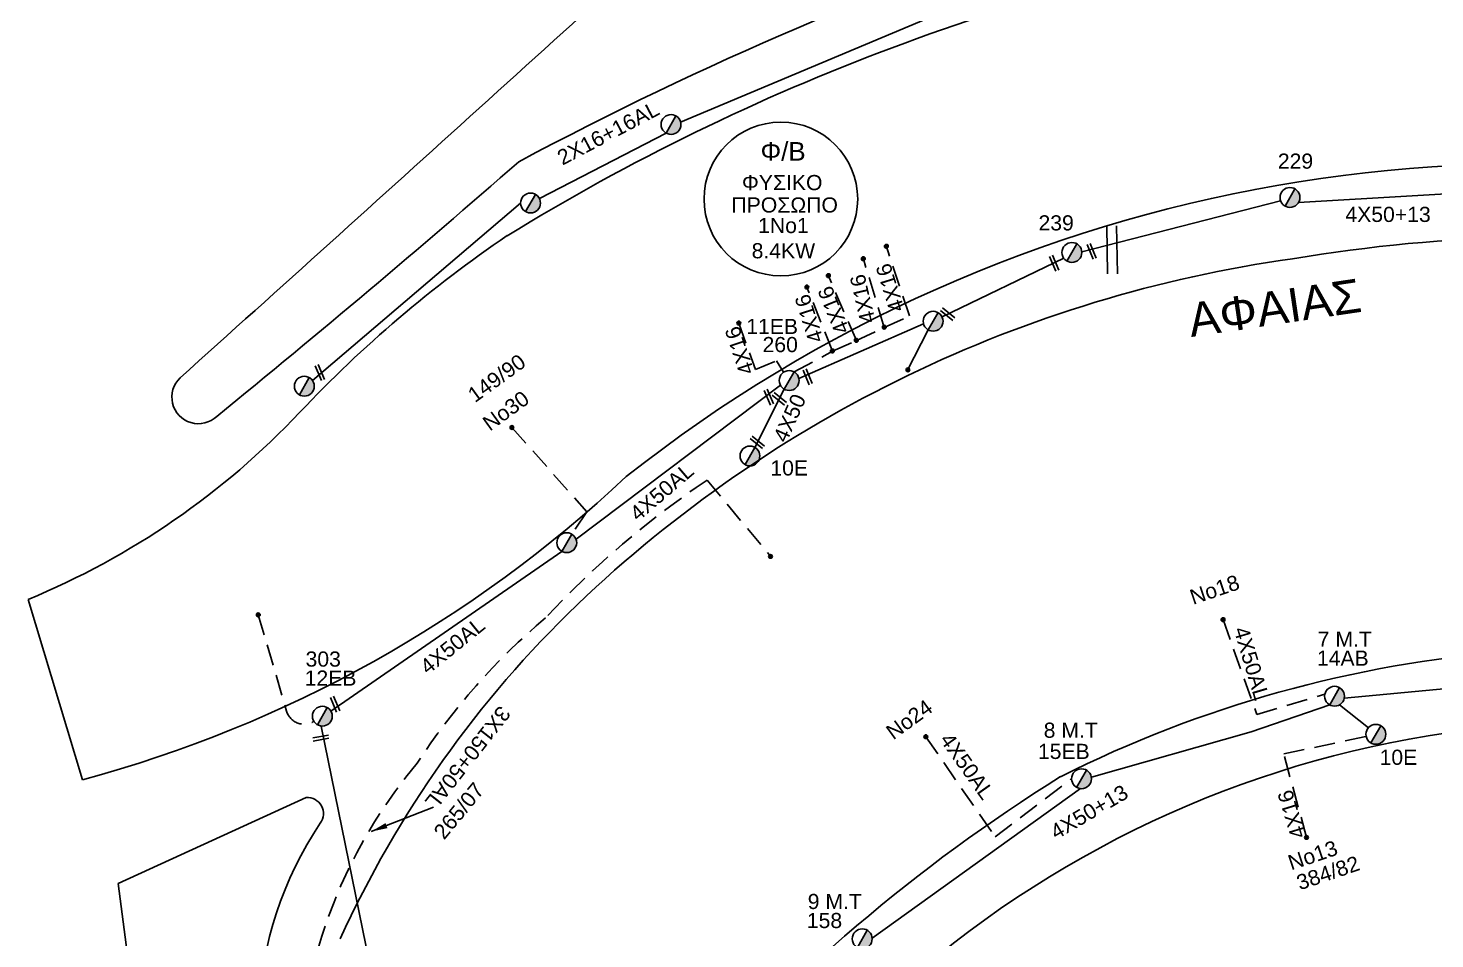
# Model space of a CAD drawing. Header units: millimetres. Extents: x 8791 to 11104, y 1833 to 2902.
# Drawn here: x 9328.4 to 9499.1, y 2542.6 to 2653.1 of the extents above; entities that cross this region are included whole.
import ezdxf
from ezdxf.enums import TextEntityAlignment as Align

# ---------------------------------------------------------------- set-up
doc = ezdxf.new("R2010")
doc.units = ezdxf.units.MM
doc.linetypes.add('DASHED', pattern=[19.05, 12.7, -6.35])
for name, color, linetype in [('Γέφυρες Εναερίου Δικτύου', 7, 'Continuous'), ('Γυμνά εναέρια ΧΤ (3Φ)   4x50AL', 7, 'Continuous'), ('Γυμνά εναέρια ΧΤ και ΦΟΠ (1Φ)   2x16+16AL', 7, 'Continuous'), ('Γυμνά εναέρια ΧΤ και ΦΟΠ (3Φ)   4x50+16AL', 7, 'Continuous'), ('Εναέρια παροχή ΧΤ 4x16', 7, 'SYN_LINE'), ('Επιγραφές - Σχήματα', 7, 'Continuous'), ('Καλώδια ΧΤ   3x150+50AL', 7, 'DASHED'), ('Καλώδια ΧΤ   3x150+50CU', 7, 'DASHED'), ('Καλώδια ΧΤ   4x50+13', 7, 'Continuous'), ('Μηχανική τομή', 7, 'Continuous'), ('Στύλος ΦΜ', 7, 'Continuous'), ('Στύλος ΦΜ @ 1', 7, 'Continuous'), ('Συνδέσεις', 7, 'Continuous'), ('Τομή', 7, 'Continuous'), ('Υπόβαθρο ΔΕΗ', 7, 'Continuous')]:
    doc.layers.add(name, color=color, linetype=linetype)
doc.styles.add('ar', font='ARIAL.TTF')
doc.styles.get("Standard").update_dxf_attribs({"font": 'ARIAL.TTF'})
doc.linetypes.add('SYN_LINE', pattern='A,0.5,-0.0001,["/\\/\\/\\/",Standard,S=0.1,R=0,X=0,Y=-0.05],-0.25', length=0.7501)
doc.dimstyles.new('ISO-25', dxfattribs={"dimtxt": 2.5, "dimasz": 2.5, "dimexe": 1.25, "dimexo": 0.625, "dimtad": 1, "dimtxsty": 'Standard', "dimcen": 2.5, "dimadec": 0, "dimazin": 0, "dimtfac": 1, "dimtmove": 0, "dimatfit": 3, "dimfxl": 1, "dimarcsym": 0})

# ---------------------------------------------------------------- blocks, each defined once
blk = doc.blocks.new('ΥΠΑΡΧΩΝ ΤΣΙΜΕΝΤΕΝΙΟΣ ΣΤΥΛΟΣ')
at = {"layer": 'Στύλος ΦΜ'}
blk.add_hatch(color=256, dxfattribs=at).paths.add_polyline_path([(-1.29, -2.28, 0.574793), (2.62, 0, 0.268822), (1.3, 2.27)])
blk.add_line((-1.29, -2.28), (1.3, 2.27), dxfattribs=at)
blk.add_circle((0, 0), 2.62, dxfattribs=at)
at = {"layer": 'Στύλος ΦΜ', "flags": 4}
for tag, p in [('ΑΡΙΘΜΟΣ', (-4.68, 8.05)), ('ΤΥΠΟΣ', (-4.91, 3.03))]:
    blk.add_attdef(tag, p, '', height=4, dxfattribs=at)
blk = doc.blocks.new('ΤΟΜΗ')
at = {"layer": 'Τομή', "ltscale": 40}
for p, q in [((-5.68, 0), (5.68, 0)), ((5.68, -2.33), (-5.68, -2.33))]:
    blk.add_line(p, q, dxfattribs=at)
blk = doc.blocks.new('_ΣΥΝΔΕΣΗ')
at = {"layer": 'Συνδέσεις', "linetype": 'SYN_LINE', "ltscale": 40}
blk.add_hatch(color=256, dxfattribs=at).paths.add_polyline_path([(0.5, -0.01, 1), (-0.5, -0.01, 1)])
at = {"layer": 'Συνδέσεις'}
blk.add_circle((0, -0.01), 0.5, dxfattribs=at)
blk = doc.blocks.new('ΜΗΧΑΝΙΚΗ ΤΟΜΗ')
at = {"layer": 'Μηχανική τομή', "ltscale": 40}
for p, q in [((-1.89, 0.78), (1.89, 0.78)), ((1.89, 0), (-1.89, 0))]:
    blk.add_line(p, q, dxfattribs=at)

msp = doc.modelspace()

# ---------------------------------------------------------------- linework, layer by layer
at = {"layer": 'Γέφυρες Εναερίου Δικτύου', "color": 6, "linetype": 'DASHED', "ltscale": 0.2}
msp.add_lwpolyline([(9387.12, 2604.66), (9396.19, 2594.44), (9394.37, 2591.72)], dxfattribs=at)
msp.add_lwpolyline([(9356.36, 2581.93), (9359.79, 2570.25, 0.50053), (9363.1, 2569.01, -0.293326)], format="xyb", dxfattribs=at)
at = {"layer": 'Γυμνά εναέρια ΧΤ (3Φ)   4x50AL', "color": 6}
for points in [[(9439.29, 2618.08), (9454.05, 2625.19)], [(9421.93, 2610.59), (9437.06, 2617.21)], [(9394.9, 2591.11), (9419.69, 2609.78)], [(9416.59, 2602.24), (9420.15, 2609.3)], [(9365.17, 2570.23), (9393.18, 2589.63)]]:
    msp.add_lwpolyline(points, dxfattribs=at)
at = {"layer": 'Γυμνά εναέρια ΧΤ (3Φ)   4x50AL', "color": 27, "linetype": 'DASHED', "ltscale": 0.2}
for points in [[(9473.37, 2581.35), (9477.48, 2569.85), (9485.73, 2572.32)], [(9437.33, 2567.15), (9445.72, 2555.01), (9455.01, 2562.08)]]:
    msp.add_lwpolyline(points, dxfattribs=at)
at = {"layer": 'Γυμνά εναέρια ΧΤ και ΦΟΠ (1Φ)   2x16+16AL', "color": 27}
for points in [[(9407.58, 2641.7), (9440.62, 2655.57)], [(9390.45, 2632.42), (9405.82, 2640.35)], [(9362.92, 2610.35), (9388.17, 2631.86)]]:
    msp.add_lwpolyline(points, dxfattribs=at)
at = {"layer": 'Γυμνά εναέρια ΧΤ και ΦΟΠ (3Φ)   4x50+16AL', "color": 6}
msp.add_lwpolyline([(9376.98, 2504.78), (9363.99, 2568.44)], dxfattribs=at)
at = {"layer": 'Εναέρια παροχή ΧΤ 4x16', "color": 6, "linetype": 'DASHED', "ltscale": 0.2}
for points in [[(9435.34, 2618.19), (9432.54, 2626.59)], [(9432.29, 2616.79), (9429.75, 2625.09)], [(9428.9, 2615.19), (9425.5, 2623.05)], [(9426, 2613.9), (9422.9, 2621.65)], [(9414.66, 2617.29), (9416.65, 2611.7), (9419.2, 2612.75), (9420.08, 2611.35)]]:
    msp.add_lwpolyline(points, dxfattribs=at)
at = {"layer": 'Εναέρια παροχή ΧΤ 4x16', "color": 6, "ltscale": 5}
msp.add_lwpolyline([(9437.61, 2616.5), (9435.07, 2611.54)], dxfattribs=at)
at = {"layer": 'Εναέρια παροχή ΧΤ 4x16', "color": 27, "linetype": 'DASHED', "ltscale": 0.2}
msp.add_lwpolyline([(9483.5, 2554.94), (9480.74, 2565.06), (9490.74, 2567.18)], dxfattribs=at)
at = {"layer": 'Επιγραφές - Σχήματα', "color": 202}
msp.add_circle((9419.74, 2632.36), 9.32, dxfattribs=at)
at = {"layer": 'Επιγραφές - Σχήματα', "ltscale": 20}
msp.add_arc((9470.59, 2503.7), 149.97, 124.0765, 136.7245, dxfattribs=at)
at = {"layer": 'Καλώδια ΧΤ   3x150+50AL', "color": 173, "ltscale": 0.2}
msp.add_lwpolyline([(9371.93, 2513, -0.339243), (9361.68, 2532.27, -0.143507), (9375.64, 2563.95, -0.074015), (9391.2, 2581.55, -0.058716), (9410.81, 2598.27), (9418.49, 2589.01)], format="xyb", dxfattribs=at)
at = {"layer": 'Καλώδια ΧΤ   3x150+50CU', "color": 6, "ltscale": 0.2}
msp.add_lwpolyline([(9421.34, 2611.39), (9426, 2613.9), (9428.9, 2615.19), (9432.29, 2616.79), (9435.34, 2618.19)], dxfattribs=at)
at = {"layer": 'Καλώδια ΧΤ   4x50+13', "color": 1}
for points in [[(9482.53, 2631.95), (9510.79, 2633.58)], [(9456.24, 2625.97), (9480.36, 2632.14)]]:
    msp.add_lwpolyline(points, dxfattribs=at)
at = {"layer": 'Καλώδια ΧΤ   4x50+13', "color": 27}
for points in [[(9488.08, 2571.81), (9514.33, 2574.28)], [(9457.4, 2562.25), (9476.79, 2567.76), (9486.31, 2571.01)], [(9487.48, 2571), (9491, 2568.23)], [(9430.81, 2542.72), (9456.08, 2560.85)]]:
    msp.add_lwpolyline(points, dxfattribs=at)
at = {"layer": 'Υπόβαθρο ΔΕΗ'}
msp.add_lwpolyline([(9624.79, 2569.28), (9652.94, 2622.22, 0.240284), (9652.36, 2626.69), (9636.87, 2637.01), (9599.44, 2662.08, 0.026052), (9552.13, 2687.58, 0.030155), (9490.93, 2710.47, 0.003325), (9419.31, 2676.2, -0.001705), (9346.88, 2610.68, 1), (9351.32, 2606, 0.008744), (9387.96, 2636.88, -0.044165), (9457.16, 2666.42, -0.068774), (9499.1, 2673.95, -0.080219), (9556.18, 2670.57, -0.053266), (9603.68, 2654.97, -0.169949), (9615.54, 2641.14, -0.007821), (9605.18, 2617.89, 0.310652), (9605.92, 2613.94, -0.010079), (9616.65, 2607.54, 0.653392), (9620.84, 2609.45, 0.000552), (9636.87, 2637.01, -0.593573)], format="xyb", dxfattribs=at)
for points in [[(9328.44, 2583.8), (9335.02, 2561.92)], [(9362.18, 2559.77), (9339.38, 2549.33), (9359.13, 2397.73)]]:
    msp.add_lwpolyline(points, dxfattribs=at)
for centre, radius, start, end in [((9514.59, 2461.7), 204.83, 62.9548, 98.7498), ((9527.66, 2398.18), 269.61, 99.4419, 121.5582), ((9510.21, 2460.39), 176.24, 71.5002, 128.2975), ((9514.63, 2428.83), 199.01, 67.0925, 99.4912), ((9503.56, 2469.41), 157.22, 97.95, 133.6532), ((9292.26, 2671.6), 94.96, 292.3971, 316.7245), ((9294.65, 2711.85), 155.27, 285.0712, 313.2221), ((9486.87, 2487.57), 132.56, 133.8532, 155.4569), ((9519.49, 2431.47), 146.45, 94.4466, 116.7111), ((9519.01, 2441.35), 127.62, 74.6785, 143.0032), ((9562.96, 2387.06), 206.54, 121.9529, 138.9693), ((9362.3, 2557.82), 1.96, 323.6219, 93.6011), ((9400.68, 2531.93), 44.34, 146.1099, 208.2047)]:
    msp.add_arc(centre, radius, start, end, dxfattribs=at)

# ---------------------------------------------------------------- block references
at = {"layer": 'Μηχανική τομή'}
for p, xscale, yscale, zscale, rotation in [((9457.25, 2625.94), 0.5104822389464564, 0.5104822389464564, 0.5104822389464564, 292.5055228717872), ((9452.71, 2624.49), 0.5104822389464564, 0.5104822389464564, 0.5104822389464564, 292.5055228717872), ((9439.85, 2618.24), 0.5104822389464185, 0.5104822389464185, 0.5104822389464185, 321.2075710940374), ((9363.64, 2611.23), 0.5104822389464564, 0.5104822389464564, 0.5104822389464564, 292.5055228717872), ((9422.82, 2610.72), 0.5104822389464564, 0.5104822389464564, 0.5104822389464564, 292.5055228717872), ((9418.1, 2608.25), 0.5104822389464564, 0.5104822389464564, 0.5104822389464564, 292.5055228717872), ((9419.43, 2607.98), 0.5104822389464185, 0.5104822389464185, 0.5104822389464185, 321.2075710940374), ((9416.77, 2602.7), 0.5104822389464185, 0.5104822389464185, 0.5104822389464185, 321.2075710940374), ((9365.49, 2571.03), 0.5104822389464564, 0.5104822389464564, 0.5104822389464564, 292.5055228717872), ((9363.98, 2566.79), 0.5104822389463262, 0.5104822389463262, 0.5104822389463262, 9.9747967763639)]:
    msp.add_blockref('ΜΗΧΑΝΙΚΗ ΤΟΜΗ', p, dxfattribs=dict(at, xscale=xscale, yscale=yscale, zscale=zscale, rotation=rotation))
at = {"layer": 'Στύλος ΦΜ @ 1', "ltscale": 40, "xscale": 0.4594340150515993, "yscale": 0.4594340150515993, "zscale": 0.4594340150515993}
for p in [(9406.42, 2641.4), (9389.38, 2631.88), (9438.21, 2617.54), (9361.94, 2609.66), (9393.77, 2590.68)]:
    msp.add_blockref('ΥΠΑΡΧΩΝ ΤΣΙΜΕΝΤΕΝΙΟΣ ΣΤΥΛΟΣ', p, dxfattribs=at)
at = {"layer": 'Στύλος ΦΜ @ 1', "ltscale": 40}
ref = msp.add_blockref('ΥΠΑΡΧΩΝ ΤΣΙΜΕΝΤΕΝΙΟΣ ΣΤΥΛΟΣ', (9481.49, 2632.55), dxfattribs=dict(at, xscale=0.4594340150515993, yscale=0.4594340150515993, zscale=0.4594340150515993))
ref.add_attrib('ΤΥΠΟΣ', '229', (9480.02, 2636.04), dxfattribs={"layer": 'Στύλος ΦΜ', "height": 1.838, "flags": 4})
ref = msp.add_blockref('ΥΠΑΡΧΩΝ ΤΣΙΜΕΝΤΕΝΙΟΣ ΣΤΥΛΟΣ', (9455.04, 2625.88), dxfattribs=dict(at, xscale=0.4594340150515993, yscale=0.4594340150515993, zscale=0.4594340150515993))
ref.add_attrib('ΤΥΠΟΣ', '239', (9450.99, 2628.55), dxfattribs={"layer": 'Στύλος ΦΜ', "height": 1.838, "flags": 4})
ref = msp.add_blockref('ΥΠΑΡΧΩΝ ΤΣΙΜΕΝΤΕΝΙΟΣ ΣΤΥΛΟΣ', (9420.75, 2610.35), dxfattribs=dict(at, xscale=0.4594340150515993, yscale=0.4594340150515993, zscale=0.4594340150515993))
ref.add_attrib('ΤΥΠΟΣ', '260', (9417.52, 2613.79), dxfattribs={"layer": 'Στύλος ΦΜ', "height": 1.838, "flags": 4})
ref.add_attrib('ΑΡΙΘΜΟΣ', '11EB', (9415.54, 2615.99), dxfattribs={"layer": 'Στύλος ΦΜ', "height": 1.838, "flags": 4})
ref = msp.add_blockref('ΥΠΑΡΧΩΝ ΤΣΙΜΕΝΤΕΝΙΟΣ ΣΤΥΛΟΣ', (9415.99, 2601.2), dxfattribs=dict(at, xscale=0.4594340150515993, yscale=0.4594340150515993, zscale=0.4594340150515993))
ref.add_attrib('ΤΥΠΟΣ', '10E', (9418.47, 2598.83), dxfattribs={"layer": 'Στύλος ΦΜ', "height": 1.838, "flags": 4})
ref = msp.add_blockref('ΥΠΑΡΧΩΝ ΤΣΙΜΕΝΤΕΝΙΟΣ ΣΤΥΛΟΣ', (9486.9, 2572.06), dxfattribs=dict(at, xscale=0.4594340150515993, yscale=0.4594340150515993, zscale=0.4594340150515993))
ref.add_attrib('ΤΥΠΟΣ', '14AB', (9484.76, 2575.76), dxfattribs={"layer": 'Στύλος ΦΜ', "height": 1.838, "flags": 4})
ref.add_attrib('ΑΡΙΘΜΟΣ', '7 M.T', (9484.86, 2578.07), dxfattribs={"layer": 'Στύλος ΦΜ', "height": 1.838, "flags": 4})
ref = msp.add_blockref('ΥΠΑΡΧΩΝ ΤΣΙΜΕΝΤΕΝΙΟΣ ΣΤΥΛΟΣ', (9364.13, 2569.64), dxfattribs=dict(at, xscale=0.4594340150515993, yscale=0.4594340150515993, zscale=0.4594340150515993))
ref.add_attrib('ΤΥΠΟΣ', '12EB', (9361.98, 2573.34), dxfattribs={"layer": 'Στύλος ΦΜ', "height": 1.838, "flags": 4})
ref.add_attrib('ΑΡΙΘΜΟΣ', '303', (9362.09, 2575.65), dxfattribs={"layer": 'Στύλος ΦΜ', "height": 1.838, "flags": 4})
ref = msp.add_blockref('ΥΠΑΡΧΩΝ ΤΣΙΜΕΝΤΕΝΙΟΣ ΣΤΥΛΟΣ', (9456.21, 2562.05), dxfattribs=dict(at, xscale=0.4594340150515993, yscale=0.4594340150515993, zscale=0.4594340150515993))
ref.add_attrib('ΤΥΠΟΣ', '15EB', (9450.92, 2564.45), dxfattribs={"layer": 'Στύλος ΦΜ', "height": 1.838, "flags": 4})
ref.add_attrib('ΑΡΙΘΜΟΣ', '8 M.T', (9451.62, 2567.02), dxfattribs={"layer": 'Στύλος ΦΜ', "height": 1.838, "flags": 4})
ref = msp.add_blockref('ΥΠΑΡΧΩΝ ΤΣΙΜΕΝΤΕΝΙΟΣ ΣΤΥΛΟΣ', (9491.91, 2567.44), dxfattribs=dict(at, xscale=0.4594340150515993, yscale=0.4594340150515993, zscale=0.4594340150515993))
ref.add_attrib('ΤΥΠΟΣ', '10E', (9492.36, 2563.74), dxfattribs={"layer": 'Στύλος ΦΜ', "height": 1.838, "flags": 4})
ref = msp.add_blockref('ΥΠΑΡΧΩΝ ΤΣΙΜΕΝΤΕΝΙΟΣ ΣΤΥΛΟΣ', (9429.61, 2542.64), dxfattribs=dict(at, xscale=0.4594340150515993, yscale=0.4594340150515993, zscale=0.4594340150515993))
ref.add_attrib('ΤΥΠΟΣ', '158', (9422.89, 2543.94), dxfattribs={"layer": 'Στύλος ΦΜ', "height": 1.838, "flags": 4})
ref.add_attrib('ΑΡΙΘΜΟΣ', '9 M.T', (9423, 2546.25), dxfattribs={"layer": 'Στύλος ΦΜ', "height": 1.838, "flags": 4})
at = {"layer": 'Συνδέσεις', "xscale": 0.4594340150518314, "yscale": 0.4594340150518314, "zscale": 0.4594340150518314}
for p in [(9432.54, 2626.63), (9429.74, 2625.13), (9425.5, 2623.08), (9422.9, 2621.69), (9414.65, 2617.33), (9432.29, 2616.83), (9425.99, 2613.94), (9428.89, 2615.23), (9435.15, 2611.65), (9387.12, 2604.66), (9418.49, 2589.02), (9356.36, 2581.94), (9473.37, 2581.35), (9437.33, 2567.16), (9483.5, 2554.94)]:
    msp.add_blockref('_ΣΥΝΔΕΣΗ', p, dxfattribs=at)
at = {"layer": 'Τομή', "xscale": 0.5104822389463917, "yscale": 0.5104822389463917, "zscale": 0.5104822389463917, "rotation": 90.93792999929636}
msp.add_blockref('ΤΟΜΗ', (9459.32, 2626.18), dxfattribs=at)

# ---------------------------------------------------------------- texts
at = {"layer": 'Γυμνά εναέρια ΧΤ (3Φ)   4x50AL', "ltscale": 20}
for rotation, p in [(40.5146, (9405.28, 2596.85)), (38.9517, (9379.9, 2578.2)), (286.6343, (9476.84, 2576.04)), (305.3636, (9442.34, 2563.58))]:
    msp.add_text('4X50AL', height=1.838, rotation=rotation, dxfattribs=at).set_placement(p, align=Align.MIDDLE)
at = {"layer": 'Γυμνά εναέρια ΧΤ και ΦΟΠ (1Φ)   2x16+16AL', "ltscale": 20}
msp.add_text('2X16+16AL', height=1.838, rotation=27.7538, dxfattribs=at).set_placement((9398.79, 2640.36), align=Align.MIDDLE)
at = {"layer": 'Εναέρια παροχή ΧΤ 4x16', "ltscale": 20}
for rotation, p in [(107.2555, (9432.98, 2621.58)), (103.1202, (9429.65, 2620.25)), (112.1268, (9426.13, 2618.87)), (107.6068, (9423.16, 2617.85)), (108.4499, (9414.72, 2613.97)), (106.9894, (9481.69, 2557.73))]:
    msp.add_text('4X16', height=1.838, rotation=rotation, dxfattribs=at).set_placement(p, align=Align.MIDDLE)
at = {"layer": 'Επιγραφές - Σχήματα', "color": 1, "style": 'ar'}
for s, height, p in [('Φ/Β', 2.246, (9420.01, 2638.19)), ('ΦΥΣΙΚΟ ', 1.838, (9420.26, 2634.36)), ('1No1', 1.838, (9420.05, 2629.14)), ('8.4KW', 1.838, (9420.05, 2626.09))]:
    msp.add_text(s, height=height, dxfattribs=at).set_placement(p, align=Align.MIDDLE)
at = {"layer": 'Επιγραφές - Σχήματα', "color": 1, "insert": (9413.74, 2632.56), "char_height": 1.838, "width": 13.2296, "attachment_point": 1}
msp.add_mtext('ΠΡΟΣΩΠΟ', dxfattribs=at)
at = {"layer": 'Επιγραφές - Σχήματα', "ltscale": 20, "attachment_point": 1, "style": 'ar'}
for s, insert, char_height, width, rotation in [('ΑΦΑΙΑΣ', (9468.9, 2619.66), 4.084, 19.788, 8.4266), ('149/90', (9381.55, 2609.08), 1.838, 19.788, 35.9544), ('Νο30', (9383.36, 2605.63), 1.838, 19.788, 35.9544), ('4Χ50', (9418.74, 2603.44), 1.838, 7.0325, 66.0337), ('Νο18', (9469.15, 2584.88), 1.838, 19.788, 18.6755), ('Νο24', (9432.29, 2568.19), 1.838, 19.788, 35.9544), ('265/07', (9377.48, 2555.73), 1.838, 19.788, 50.4865), ('Νο13', (9481.05, 2552.67), 1.838, 19.788, 18.6755), ('384/82', (9482.09, 2550.25), 1.838, 19.788, 18.6755)]:
    msp.add_mtext(s, dxfattribs=dict(at, insert=insert, char_height=char_height, width=width, rotation=rotation))
at = {"layer": 'Καλώδια ΧΤ   3x150+50AL', "ltscale": 0.2}
msp.add_text('3X150+50AL', height=1.838, rotation=231.9486, dxfattribs=at).set_placement((9381.78, 2564.61), align=Align.MIDDLE)
at = {"layer": 'Καλώδια ΧΤ   4x50+13', "ltscale": 20}
msp.add_text('4X50+13', height=1.838, dxfattribs=at).set_placement((9493.39, 2630.5), align=Align.MIDDLE)
msp.add_text('4X50+13', height=1.838, rotation=30.3481, dxfattribs=at).set_placement((9457.13, 2558.03), align=Align.MIDDLE)

# ---------------------------------------------------------------- leaders
at = {"layer": 'Επιγραφές - Σχήματα', "ltscale": 40}
msp.add_leader([(9370.04, 2555.64), (9377.61, 2558.6)], dimstyle='ISO-25', override={"dimasz": 2, "dimtad": 0}, dxfattribs=at)

doc.saveas('drawing.dxf')
